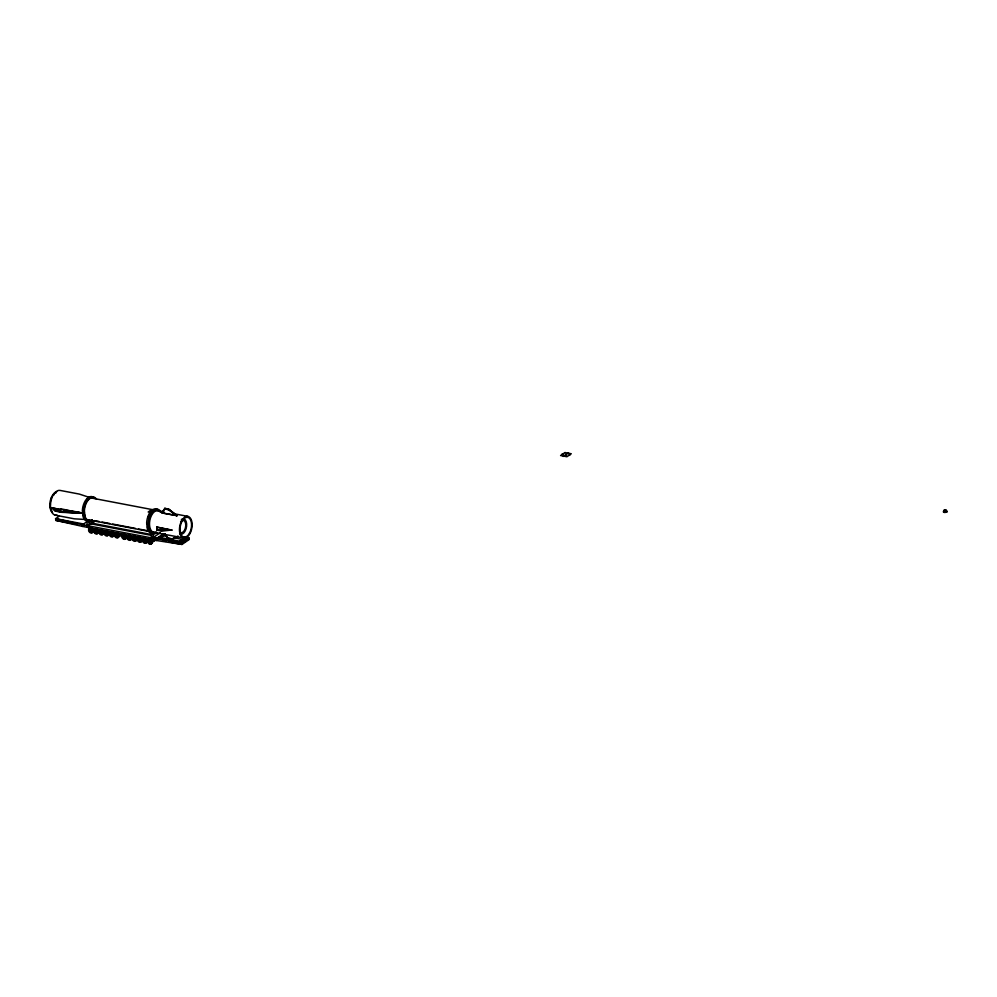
<?xml version="1.0" encoding="UTF-8"?>
<svg xmlns="http://www.w3.org/2000/svg" width="997" height="997" viewBox="0 0 997 997"><rect width="100%" height="100%" fill="white"/><g stroke="black" fill="none" stroke-linecap="round" stroke-linejoin="round"><path stroke-width="1.5" d="M99.65 531.775L100.074 530.267A2.517 1.832 55.6 0 1 100.934 529.843M118.493 535.713L118.493 535.364A1.583 1.147 55.6 0 0 118.244 534.616M122.494 536.124L122.918 534.616A2.517 1.832 55.6 0 1 123.304 534.342M127.653 537.109L128.077 535.601M143.144 540.062L143.58 538.554A2.517 1.832 55.6 0 1 143.967 538.28M148.316 541.047L148.74 539.539A2.517 1.832 55.6 0 1 149.126 539.265M566.296 454.931C561.872 456.115 569.948 453.149 565.573 454.458M164.804 508.308L161.888 512.907L177.005 515.661L168.68 509.043L164.667 508.395L168.53 509.143L176.855 515.761L168.593 509.716L164.729 508.969M94.628 529.694L94.914 529.282A2.517 1.832 55.6 0 1 97.831 529.831L98.192 533.083A2.517 1.832 55.6 0 1 95.737 532.971M115.291 533.632L115.565 533.221A2.517 1.832 55.6 0 1 118.481 533.769L118.842 537.022A2.517 1.832 55.6 0 1 116.387 536.909M133.1 536.81L132.962 538.704A2.517 1.832 55.6 0 0 133.224 539.29M138.259 537.794L138.072 539.439M84.72 514.975L82.726 515.088L82.838 510.489A11.665 6.456 -79.2 0 1 83.212 507.473M152.142 510.987L150.572 512.433L148.192 511.984L151.419 509.766M149.014 527.201L147.469 526.902L147.73 528.186M59.047 516.296L55.595 518.664L55.795 520.384L82.676 526.441L156.367 540.486L182.015 544.437L189.081 539.601L188.882 537.882L184.482 536.872M89.306 520.048L82.489 524.721L55.595 518.664L83.561 523.986M83.748 525.706L82.676 526.441L82.489 524.721L156.18 538.766L181.815 542.717L188.882 537.882L184.457 537.047M86.141 525.419L89.269 525.083L88.87 521.456L86.801 521.07L87.2 524.684M88.197 525.805L94.466 520.596M87.948 525.768L93.706 521.817M92.21 523.064L94.565 521.456M88.135 527.488L89.207 526.752M91.163 527.251L89.381 528.996M150.647 537.719L151.743 536.972M160.355 532.66L153.55 537.321L153.139 533.644L151.07 533.258L151.482 536.922L181.815 542.717L182.015 544.437L168.954 541.957M150.846 539.439L151.93 538.692M152.092 540.436L153.874 539.215L154.061 540.935L152.279 542.156L152.092 540.436L150.609 540.15M157.439 539.763L156.367 540.486L156.18 538.766L163.059 534.056L163.246 535.775L160.33 537.769M164.879 534.13L168.019 538.766L172.032 539.414M179.709 541.234L184.283 538.106M187.336 537.595L180.27 542.43L180.457 544.15M181.89 543.29L188.944 538.455M181.915 543.577L188.981 538.741M563.317 456.427L564.19 455.841M565.598 454.869L566.259 454.42M567.667 453.461L568.539 452.862M946.489 511.947L945.243 511.623M178.014 536.349L171.883 539.514L168.019 538.766M82.876 511.935L84.421 512.234M147.17 524.173L148.715 524.472M154.061 540.935L156.629 539.738M178.014 536.249L171.82 538.941L167.957 538.193M91.226 528.759L90.602 528.834A1.583 1.147 55.6 0 0 90.091 529.581M100.934 530.803L97.058 530.068A1.583 1.147 55.6 0 1 97.345 530.342M145.051 539.028L144.428 539.09A1.583 1.147 55.6 0 0 144.191 539.265M62.026 512.072L82.477 513.156L69.665 511.162M85.019 519.449L74.351 518.826L55.246 515.175M562.146 453.922L563.405 454.171M568.452 455.131L569.711 455.367M163.982 511.835L90.864 497.889L79.299 494.076L60.194 490.437A12.612 6.979 -79.2 0 0 50.635 502.937A12.612 6.979 -79.2 0 0 57.091 515.15M172.967 513.542L187.947 516.396A11.042 6.107 -79.2 0 1 189.866 533.781A11.042 6.107 -79.2 0 1 179.547 531.501A11.042 6.107 -79.2 0 1 187.947 516.396M60.717 508.844L69.167 510.452M72.071 511.012L82.452 512.994M156.816 527.164L171.808 530.13L156.803 527.052L156.965 530.117L160.841 530.853L171.808 530.13L161.202 530.616L157.327 529.868L156.828 527.276M61.116 509.866L52.505 507.884L55.52 510.501L61.988 511.723L82.439 512.819L61.627 511.972L55.171 510.738L52.505 507.884M63.982 510.414L69.703 511.511M157.302 529.644L161.178 530.379L171.783 529.906L156.965 530.117M95.986 520.883L99.015 521.468M102.055 522.042L109.633 523.487M112.673 524.061L135.43 528.398M138.458 528.983L150.597 531.289M86.54 519.537L186.09 538.442M163.246 535.775L166.287 536.361M173.864 537.794L184.47 539.826M90.951 523.001L151.619 534.579M171.97 538.841L168.094 538.093L164.866 534.018M91.039 523.861L151.718 535.439M158.498 537.184L181.516 541.57M55.795 520.384L72.494 523.562M73.903 523.836L76.719 524.372M163.196 540.86L166.075 541.408M90.852 528.759L89.418 528.871L89.742 528.298A2.517 1.832 55.6 0 1 92.671 528.846L93.02 532.099A2.517 1.832 55.6 0 1 90.565 531.987M91.612 528.909L96.024 529.743M106.343 531.713L102.217 531.052M108.361 532.099L111.514 532.697M113.533 533.083L117.434 533.831M118.693 534.068L122.768 534.841M124.787 535.227L127.928 535.825M129.946 536.212L144.69 539.016M145.45 539.165L149.6 540.075A1.583 1.147 55.6 0 0 149.351 540.249M90.091 529.943L92.397 530.74M93.444 530.94L94.565 531.152M95.525 529.993A1.583 1.147 55.6 0 0 95.263 530.927L97.569 531.725M97.831 531.775L99.725 532.136M100.685 530.977A1.583 1.147 55.6 0 0 100.423 531.912L100.884 532.572M103.003 532.759L115.216 535.09M115.914 534.866L122.569 536.486M123.267 535.912A1.583 1.147 55.6 0 0 123.267 536.274L125.572 537.059M127.741 537.47L128.887 537.906M131.006 538.093L143.232 540.424M144.017 539.527A1.583 1.147 55.6 0 0 143.929 540.212L146.235 540.997M147.282 541.197L151.394 541.982M87.524 527.014L90.079 528.323M140.565 538.355L139.268 538.106A1.583 1.147 55.6 0 0 138.757 539.227L138.845 539.589A1.583 1.147 55.6 0 0 141.337 540.087L141.337 539.713A1.583 1.147 55.6 0 0 141.088 538.966M135.393 537.371L134.109 537.121A1.583 1.147 55.6 0 0 133.598 538.243L133.673 538.604M55.57 510.838L52.542 508.233L55.209 511.087L61.664 512.321L82.477 513.156L50.585 507.697L49.925 506.788M165.028 534.031L168.157 538.667M90.415 530.304L90.553 530.603A1.259 0.922 55.6 0 0 92.347 530.94M149.164 541.558L149.089 541.197A1.583 1.147 55.6 0 1 149.089 540.835M110.829 534.255L110.754 533.881A1.583 1.147 55.6 0 1 111.016 532.946M110.106 534.342L110.405 532.236A2.517 1.832 55.6 0 1 113.322 532.784L113.683 536.037A2.517 1.832 55.6 0 1 111.228 535.925M51.146 508.345A2.841 1.57 -79.2 0 1 50.373 504.519M52.305 512.034A2.841 1.57 -79.2 0 1 51.944 510.9M155.283 532.311A11.042 6.107 -79.2 0 1 149.874 520.197A11.042 6.107 -79.2 0 1 159.47 511.399M53.85 495.011A2.841 1.57 -79.2 0 1 56.306 492.742M50.847 500.706A2.841 1.57 -79.2 0 1 52.168 497.029M180.631 521.63A6.306 3.49 -79.2 0 1 185.778 525.656A6.306 3.49 -79.2 0 1 180.096 532.311M181.392 519.425A7.826 4.324 -79.2 0 1 186.564 526.453A7.826 4.324 -79.2 0 1 179.597 533.707M52.542 512.632A11.042 6.107 -79.2 0 1 50.211 501.192A11.042 6.107 -79.2 0 1 56.717 491.72M160.417 512.246A11.603 6.418 -79.2 0 0 153.301 511.548A11.603 6.418 -79.2 0 0 148.678 523.026L149.276 528.485A11.603 6.418 -79.2 0 0 156.479 531.962M160.779 511.598A12.425 6.867 -79.2 0 0 153.164 510.85A12.425 6.867 -79.2 0 0 148.204 523.138L148.852 528.983A12.425 6.867 -79.2 0 0 156.566 532.71M157.862 509.729A12.425 6.867 -79.2 0 0 146.659 522.839L147.307 528.684A12.425 6.867 -79.2 0 0 151.332 533.308M153.189 532.473A11.603 6.418 -79.2 0 1 148.665 530.279M148.304 516.832A11.603 6.418 -79.2 0 1 152.603 510.576M90.091 497.453A11.665 6.456 -79.2 0 1 93.344 498.176M88.932 520.284A11.665 6.456 -79.2 0 1 87.225 520.309M86.677 499.796A11.665 6.456 -79.2 0 1 88.334 498.263M93.618 497.428A12.487 6.904 -79.2 0 0 82.365 510.601L83.013 516.483A12.487 6.904 -79.2 0 0 87.063 521.119M96.547 499.298A12.487 6.904 -79.2 0 0 88.895 498.537A12.487 6.904 -79.2 0 0 83.91 510.9L84.558 516.77A12.487 6.904 -79.2 0 0 92.31 520.521M94.902 498.475A11.665 6.456 -79.2 0 0 84.384 510.788L84.982 516.272A11.665 6.456 -79.2 0 0 92.235 519.773M92.571 520.559A12.487 6.904 -79.2 0 1 88.87 521.456M156.828 532.759A12.425 6.867 -79.2 0 1 153.139 533.644M97.17 532.273A1.259 0.922 55.6 0 1 95.774 531.675A1.259 0.922 55.6 0 1 95.787 530.18A1.259 0.922 55.6 0 1 97.195 530.504M97.332 532.548A1.583 1.147 55.6 0 1 95.338 531.314M102.205 533.607A1.583 1.147 55.6 0 1 100.51 532.298M102.105 533.32A1.259 0.922 55.6 0 1 100.672 531.825A1.259 0.922 55.6 0 1 102.118 531.264M106.068 534.94A2.517 1.832 55.6 0 0 108.511 535.053L108.162 531.8A2.517 1.832 55.6 0 0 106.629 530.853M105.208 533.956A2.517 1.832 55.6 0 1 104.947 533.358L105.233 531.251A2.517 1.832 55.6 0 1 106.093 530.828M107.838 533.046A1.259 0.922 55.6 0 1 107.003 534.292A1.259 0.922 55.6 0 1 105.844 532.66A1.259 0.922 55.6 0 1 107.29 532.248M105.856 531.962A1.583 1.147 55.6 0 0 105.582 532.897L105.67 533.27A1.583 1.147 55.6 0 0 108.162 533.756L108.162 533.395A1.583 1.147 55.6 0 0 108.087 533.021M113.01 534.031A1.259 0.922 55.6 0 1 112.262 535.289A1.259 0.922 55.6 0 1 111.003 533.831A1.259 0.922 55.6 0 1 112.187 533.071M110.829 534.267A1.583 1.147 55.6 0 0 113.334 534.741L113.334 534.38A1.583 1.147 55.6 0 0 113.085 533.632M151.158 543.764A2.517 1.832 55.6 0 0 152.018 543.34L152.292 542.929A2.517 1.832 55.6 0 0 152.304 541.234L151.656 540.1A2.517 1.832 55.6 0 0 150.123 539.153M150.086 543.552A2.517 1.832 55.6 0 1 148.453 541.658M151.158 542.804A1.583 1.147 55.6 0 1 149.176 541.57M151.008 542.53A1.259 0.922 55.6 0 1 149.475 541.695A1.259 0.922 55.6 0 1 149.986 540.287M145.998 542.779A2.517 1.832 55.6 0 0 146.858 542.356L146.497 539.115A2.517 1.832 55.6 0 0 144.44 538.143M140.303 541.77A2.517 1.832 55.6 0 0 141.686 541.371L141.337 538.131A2.517 1.832 55.6 0 0 139.268 537.159M139.244 541.259A2.517 1.832 55.6 0 1 138.77 540.81M140.689 538.804A1.259 0.922 55.6 0 1 140.602 540.598A1.259 0.922 55.6 0 1 139.032 539.377A1.259 0.922 55.6 0 1 140.191 538.417M133.685 538.617A1.583 1.147 55.6 0 0 136.178 539.103L136.178 538.729A1.583 1.147 55.6 0 0 135.928 537.981M135.53 537.819A1.259 0.922 55.6 0 1 135.442 539.614A1.259 0.922 55.6 0 1 133.872 538.392A1.259 0.922 55.6 0 1 135.031 537.433M129.971 539.801A2.517 1.832 55.6 0 0 131.367 539.402L131.006 536.162A2.517 1.832 55.6 0 0 128.949 535.19M128.912 539.29A2.517 1.832 55.6 0 1 128.439 538.841M128.065 538.305A2.517 1.832 55.6 0 1 127.79 537.719A1.583 1.147 55.6 0 1 129.523 536.872A1.583 1.147 55.6 0 1 129.797 539.352A1.583 1.147 55.6 0 1 127.716 537.744M130.109 538.667A1.259 0.922 55.6 0 1 128.763 536.76M130.507 538.866A1.583 1.147 55.6 0 1 128.513 537.632L128.426 537.258A1.583 1.147 55.6 0 1 128.439 536.897M118.406 536.05A1.583 1.147 55.6 0 1 116.001 535.252M115.914 534.504A1.583 1.147 55.6 0 1 116.175 533.931M118.169 535.015A1.259 0.922 55.6 0 1 117.509 536.286A1.259 0.922 55.6 0 1 116.188 535.015A1.259 0.922 55.6 0 1 117.073 533.968M125.186 537.607A1.259 0.922 55.6 0 1 123.603 535.775M125.335 537.882A1.583 1.147 55.6 0 1 124.712 537.956M124.376 537.844A1.583 1.147 55.6 0 1 123.354 536.648M92.671 530.803A1.583 1.147 55.6 0 1 90.179 530.329M90.553 530.603A1.259 0.922 55.6 0 1 91.263 529.046M90.104 531.538A2.517 1.832 55.6 0 1 89.718 531.002M95.263 532.523A2.517 1.832 55.6 0 1 94.889 531.987M100.896 533.956A2.517 1.832 55.6 0 0 103.352 534.068L102.99 530.815A2.517 1.832 55.6 0 0 101.457 529.868M115.926 536.461A2.517 1.832 55.6 0 1 115.54 535.925M125.335 538.841A2.517 1.832 55.6 0 0 126.195 538.417L125.846 535.177A2.517 1.832 55.6 0 0 123.778 534.205M124.264 538.629A2.517 1.832 55.6 0 1 122.631 536.735M135.143 540.785A2.517 1.832 55.6 0 0 136.527 540.386L136.165 537.146A2.517 1.832 55.6 0 0 134.109 536.174M134.072 540.274A2.517 1.832 55.6 0 1 133.61 539.826M146.036 541.408A1.259 0.922 55.6 0 1 144.303 540.71A1.259 0.922 55.6 0 1 145.088 539.315M145.861 539.788A1.259 0.922 55.6 0 1 146.247 540.947M145.998 541.82A1.583 1.147 55.6 0 1 145.699 541.907M145.375 541.894A1.583 1.147 55.6 0 1 144.004 540.586M146.011 539.614A1.583 1.147 55.6 0 1 146.509 540.698M943.661 511.324A1.919 1.396 55.6 0 1 945.044 509.878A1.919 1.059 -79.2 0 1 946.327 510.888M946.814 511.922A1.919 1.396 55.6 0 0 945.044 509.878A1.919 1.059 -79.2 0 0 944.147 512.371M92.584 532.174L92.31 532.585A2.517 1.832 55.6 0 1 89.394 532.024A2.517 1.832 55.6 0 1 89.032 528.784A2.517 1.832 55.6 0 1 91.948 529.345L92.335 529.881A2.517 1.832 55.6 0 1 92.584 532.174M97.756 533.158L97.469 533.569A2.517 1.832 55.6 0 1 94.553 533.009A2.517 1.832 55.6 0 1 94.192 529.768A2.517 1.832 55.6 0 1 97.12 530.329L97.494 530.865A2.517 1.832 55.6 0 1 97.756 533.158M102.915 534.143L102.641 534.554A2.517 1.832 55.6 0 1 99.712 533.993A2.517 1.832 55.6 0 1 99.364 530.753A2.517 1.832 55.6 0 1 102.28 531.314L102.666 531.85A2.517 1.832 55.6 0 1 102.915 534.143M108.075 535.127L107.801 535.539A2.517 1.832 55.6 0 1 104.884 534.978A2.517 1.832 55.6 0 1 104.523 531.737A2.517 1.832 55.6 0 1 107.439 532.298L107.826 532.834A2.517 1.832 55.6 0 1 108.075 535.127M113.247 536.112L112.973 536.523A2.517 1.832 55.6 0 1 110.044 535.962A2.517 1.832 55.6 0 1 109.682 532.722A2.517 1.832 55.6 0 1 112.611 533.283L112.985 533.819A2.517 1.832 55.6 0 1 113.247 536.112M118.406 537.096L118.132 537.508A2.517 1.832 55.6 0 1 115.216 536.947A2.517 1.832 55.6 0 1 114.854 533.707A2.517 1.832 55.6 0 1 117.771 534.267L118.157 534.803A2.517 1.832 55.6 0 1 118.406 537.096M125.759 538.492L125.485 538.903A2.517 1.832 55.6 0 1 122.569 538.355A2.517 1.832 55.6 0 1 122.207 535.102A2.517 1.832 55.6 0 1 125.124 535.663L125.51 536.199A2.517 1.832 55.6 0 1 125.759 538.492M130.919 539.477L130.644 539.888A2.517 1.832 55.6 0 1 127.728 539.34A2.517 1.832 55.6 0 1 127.367 536.087A2.517 1.832 55.6 0 1 130.295 536.648L130.669 537.184A2.517 1.832 55.6 0 1 130.919 539.477M136.091 540.461L135.816 540.873A2.517 1.832 55.6 0 1 132.888 540.324A2.517 1.832 55.6 0 1 132.539 537.071A2.517 1.832 55.6 0 1 135.455 537.632L135.841 538.168A2.517 1.832 55.6 0 1 136.091 540.461M141.25 541.446L140.976 541.857A2.517 1.832 55.6 0 1 138.06 541.309A2.517 1.832 55.6 0 1 137.698 538.056A2.517 1.832 55.6 0 1 140.614 538.617L141.001 539.153A2.517 1.832 55.6 0 1 141.25 541.446M146.422 542.43L146.135 542.842A2.517 1.832 55.6 0 1 143.219 542.293A2.517 1.832 55.6 0 1 142.858 539.041A2.517 1.832 55.6 0 1 145.786 539.601L146.16 540.137A2.517 1.832 55.6 0 1 146.422 542.43M151.581 543.415L151.307 543.826A2.517 1.832 55.6 0 1 148.379 543.278A2.517 1.832 55.6 0 1 148.03 540.025A2.517 1.832 55.6 0 1 150.946 540.586L151.332 541.122A2.517 1.832 55.6 0 1 151.581 543.415M164.866 508.881L161.888 512.907L177.005 515.661L168.742 509.617L164.866 508.881M564.95 452.563L560.601 455.529L566.907 456.738L571.256 453.76L564.95 452.563M189.517 533.208A10.095 5.583 -79.2 0 0 187.76 517.331A10.095 5.583 -79.2 0 0 180.083 531.127A10.095 5.583 -79.2 0 0 189.517 533.208M89.381 530.441A1.583 1.147 55.6 0 0 91.45 532.049A1.583 1.147 55.6 0 0 91.176 529.569A1.583 1.147 55.6 0 0 89.381 530.441M89.643 530.491A1.259 0.922 55.6 0 0 91.3 531.775A1.259 0.922 55.6 0 0 91.076 529.793A1.259 0.922 55.6 0 0 89.643 530.491M94.802 531.476A1.259 0.922 55.6 0 0 96.46 532.759A1.259 0.922 55.6 0 0 96.248 530.778A1.259 0.922 55.6 0 0 94.802 531.476M94.541 531.426A1.583 1.147 55.6 0 0 96.622 533.034A1.583 1.147 55.6 0 0 96.348 530.554A1.583 1.147 55.6 0 0 94.541 531.426M99.962 532.46A1.259 0.922 55.6 0 0 101.619 533.744A1.259 0.922 55.6 0 0 101.407 531.762A1.259 0.922 55.6 0 0 99.962 532.46M99.712 532.41A1.583 1.147 55.6 0 0 101.781 534.018A1.583 1.147 55.6 0 0 101.507 531.538A1.583 1.147 55.6 0 0 99.712 532.41M104.872 533.395A1.583 1.147 55.6 0 0 106.941 535.003A1.583 1.147 55.6 0 0 106.667 532.523A1.583 1.147 55.6 0 0 104.872 533.395M105.134 533.445A1.259 0.922 55.6 0 0 106.791 534.728A1.259 0.922 55.6 0 0 106.567 532.747A1.259 0.922 55.6 0 0 105.134 533.445M110.031 534.38A1.583 1.147 55.6 0 0 112.113 535.987A1.583 1.147 55.6 0 0 111.838 533.507A1.583 1.147 55.6 0 0 110.031 534.38M110.293 534.429A1.259 0.922 55.6 0 0 111.951 535.713A1.259 0.922 55.6 0 0 111.739 533.731A1.259 0.922 55.6 0 0 110.293 534.429M115.203 535.364A1.583 1.147 55.6 0 0 117.272 536.972A1.583 1.147 55.6 0 0 116.998 534.492A1.583 1.147 55.6 0 0 115.203 535.364M115.453 535.414A1.259 0.922 55.6 0 0 117.123 536.698A1.259 0.922 55.6 0 0 116.898 534.716A1.259 0.922 55.6 0 0 115.453 535.414M122.556 536.76A1.583 1.147 55.6 0 0 124.625 538.368A1.583 1.147 55.6 0 0 124.351 535.888A1.583 1.147 55.6 0 0 122.556 536.76M122.818 536.81A1.259 0.922 55.6 0 0 124.475 538.093A1.259 0.922 55.6 0 0 124.251 536.112A1.259 0.922 55.6 0 0 122.818 536.81M127.977 537.794A1.259 0.922 55.6 0 0 129.635 539.078A1.259 0.922 55.6 0 0 129.411 537.096A1.259 0.922 55.6 0 0 127.977 537.794M132.888 538.729A1.583 1.147 55.6 0 0 134.956 540.337A1.583 1.147 55.6 0 0 134.682 537.857A1.583 1.147 55.6 0 0 132.888 538.729M133.137 538.779A1.259 0.922 55.6 0 0 134.794 540.062A1.259 0.922 55.6 0 0 134.583 538.081A1.259 0.922 55.6 0 0 133.137 538.779M138.047 539.713A1.583 1.147 55.6 0 0 140.116 541.321A1.583 1.147 55.6 0 0 139.842 538.841A1.583 1.147 55.6 0 0 138.047 539.713M138.309 539.763A1.259 0.922 55.6 0 0 139.966 541.047A1.259 0.922 55.6 0 0 139.742 539.065A1.259 0.922 55.6 0 0 138.309 539.763M148.379 541.683A1.583 1.147 55.6 0 0 150.447 543.29A1.583 1.147 55.6 0 0 150.173 540.81A1.583 1.147 55.6 0 0 148.379 541.683M148.628 541.732A1.259 0.922 55.6 0 0 150.298 543.016A1.259 0.922 55.6 0 0 150.073 541.035A1.259 0.922 55.6 0 0 148.628 541.732M143.207 540.698A1.583 1.147 55.6 0 0 145.288 542.306A1.583 1.147 55.6 0 0 145.014 539.826A1.583 1.147 55.6 0 0 143.207 540.698M143.468 540.748A1.259 0.922 55.6 0 0 145.126 542.032A1.259 0.922 55.6 0 0 144.914 540.05A1.259 0.922 55.6 0 0 143.468 540.748M944.321 512.396A1.919 0.785 -6.3 0 0 947.15 511.436A1.919 0.785 -6.3 0 0 944.246 511.05A1.919 0.785 -6.3 0 0 944.321 512.396"/></g></svg>
